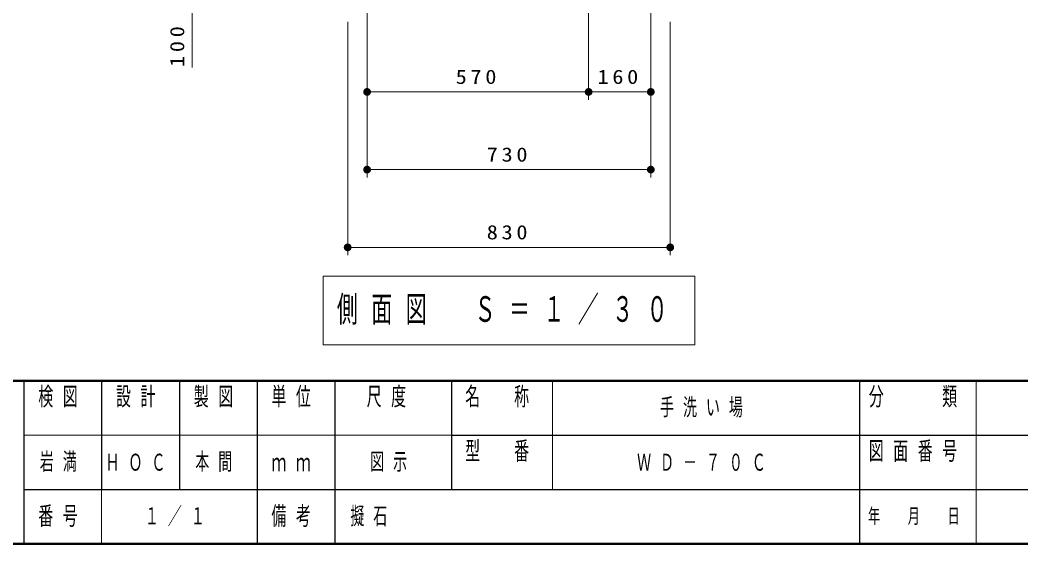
# Model space of a CAD drawing. Units: millimetres on the paper, with parts at other scales. Extents: x -385 to 0, y 0 to 267.
# Drawn here: x -243 to -114.2, y 0 to 67.4 of the extents above; entities that cross this region are included whole.
import ezdxf

# ---------------------------------------------------------------- set-up
doc = ezdxf.new("R2010")
doc.units = ezdxf.units.MM
doc.layers.add('LY_1', color=7, linetype='Continuous', lineweight=13)
doc.layers.add('LY_2', color=7, linetype='Continuous', lineweight=13)
doc.styles.add('ＭＳ ゴシック', font='')
doc.styles.get('ＭＳ ゴシック').set_extended_font_data('MS Gothic')

# ---------------------------------------------------------------- blocks, each defined once
blk = doc.blocks.new('filled_dot')
at = {"color": 0, "linetype": 'Continuous', "lineweight": -2, "const_width": 1.25}
blk.add_lwpolyline([(-0.625, 0, 1), (0.625, 0, 1)], format="xyb", close=True, dxfattribs=at)

msp = doc.modelspace()

# ---------------------------------------------------------------- linework, layer by layer
at = {"layer": 'LY_1'}
for p, q in [((-198.342, 74.659), (-198.342, 57.159)), ((-169.842, 74.659), (-169.842, 57.159)), ((-161.842, 74.659), (-161.842, 57.159)), ((-220.842, 61.314), (-220.842, 73.159)), ((-200.842, 67.159), (-200.842, 37.159)), ((-159.342, 67.159), (-159.342, 37.159)), ((-169.842, 58.159), (-198.342, 58.159)), ((-161.842, 58.159), (-169.842, 58.159)), ((-198.342, 57.159), (-198.342, 47.159)), ((-161.842, 57.159), (-161.842, 47.159)), ((-161.842, 48.159), (-198.342, 48.159)), ((-159.342, 38.159), (-200.842, 38.159)), ((-203.992, 34.437), (-203.992, 25.637)), ((-156.192, 34.437), (-203.992, 34.437)), ((-156.192, 25.637), (-156.192, 34.437)), ((-203.992, 25.637), (-156.192, 25.637))]:
    msp.add_line(p, q, dxfattribs=at)
at = {"layer": 'LY_2', "lineweight": 50}
for p, q in [((-385, 21), (0, 21)), ((-385, 0), (0, 0))]:
    msp.add_line(p, q, dxfattribs=at)
at = {"layer": 'LY_2', "color": 211, "lineweight": 25}
for p, q in [((-242.5, 21), (-242.5, 0)), ((-232.5, 21), (-232.5, 7)), ((-222.5, 21), (-222.5, 7)), ((-212.5, 21), (-212.5, 0)), ((-202.5, 21), (-202.5, 7)), ((-187.5, 21), (-187.5, 7)), ((-135, 21), (-135, 0)), ((-187.5, 14), (-70, 14)), ((-242.5, 7), (0, 7))]:
    msp.add_line(p, q, dxfattribs=at)
at = {"layer": 'LY_2'}
for p, q in [((-174.5, 21), (-174.5, 7)), ((-120, 21), (-120, 0)), ((-242.5, 14), (-187.5, 14)), ((-232.5, 7), (-232.5, 0))]:
    msp.add_line(p, q, dxfattribs=at)
at = {"layer": 'LY_2', "lineweight": 25}
msp.add_line((-202.5, 7), (-202.5, 0), dxfattribs=at)

# ---------------------------------------------------------------- block references
at = {"layer": 'LY_1', "xscale": 0.4, "yscale": 0.4}
for p in [(-198.342, 58.159), (-169.842, 58.159), (-198.342, 48.159), (-200.842, 38.159)]:
    msp.add_blockref('filled_dot', p, dxfattribs=at)
at = {"layer": 'LY_1', "xscale": 0.4, "yscale": 0.4, "rotation": 180}
for p in [(-169.842, 58.159), (-161.842, 58.159), (-161.842, 48.159), (-159.342, 38.159)]:
    msp.add_blockref('filled_dot', p, dxfattribs=at)

# ---------------------------------------------------------------- texts
at = {"layer": 'LY_1', "insert": (-221.842, 64.23), "char_height": 1.833, "attachment_point": 8, "rotation": 90, "style": 'ＭＳ ゴシック'}
msp.add_mtext('\\T1.33;\\W1.15;100', dxfattribs=at)
at = {"layer": 'LY_1', "style": 'ＭＳ ゴシック'}
for s, insert, char_height, attachment_point in [('\\T1.33;\\W1.15;570', (-184.092, 59.159), 1.833, 8), ('\\T1.33;\\W1.15;160', (-165.842, 59.159), 1.833, 8), ('\\T1.33;\\W1.15;730', (-180.092, 49.159), 1.833, 8), ('\\T1.33;\\W1.15;830', (-180.092, 39.159), 1.833, 8), ('\\T1.64;\\W0.6;側面図\u3000Ｓ＝１／３０', (-180.092, 30.037), 3.299, 5), ('\\T1.64;\\W0.6;手洗い場', (-154.75, 17.5), 2.199, 5), ('\\T1.64;\\W0.6;岩満', (-237.5, 10.5), 2.199, 5), ('\\T1.64;\\W0.6;ＨＯＣ', (-232, 10.5), 2.199, 4), ('\\T1.64;\\W0.6;本間', (-217.5, 10.5), 2.199, 5), ('\\T1.64;\\W0.6;図示', (-195, 10.5), 2.199, 5), ('\\T1.64;\\W0.6;ＷＤ－７０Ｃ', (-154.75, 10.5), 2.199, 5), ('\\T1.64;\\W0.6;１／１', (-222.5, 3.5), 2.199, 5), ('\\T1.64;\\W0.6;擬石', (-200.5, 3.5), 2.199, 4)]:
    msp.add_mtext(s, dxfattribs=dict(at, insert=insert, char_height=char_height, attachment_point=attachment_point))
at = {"layer": 'LY_2', "color": 4, "style": 'ＭＳ ゴシック'}
for s, insert, char_height, attachment_point in [('\\T1.64;\\W0.6;検図', (-237.5, 20.167), 2.346, 2), ('\\T1.64;\\W0.6;設計', (-227.5, 20.167), 2.346, 2), ('\\T1.64;\\W0.6;製図', (-217.5, 20.167), 2.346, 2), ('\\T1.64;\\W0.6;単位', (-207.5, 20.167), 2.346, 2), ('\\T1.64;\\W0.6;尺度', (-195.25, 20.167), 2.346, 2), ('\\T1.64;\\W0.6;名\u3000称', (-181, 20.167), 2.346, 2), ('\\T1.64;\\W0.6;分\u3000\u3000類', (-127.5, 20.167), 2.346, 2), ('\\T1.64;\\W0.6;型\u3000番', (-181, 13.167), 2.346, 2), ('\\T1.64;\\W0.6;図面番号', (-127.5, 13.167), 2.346, 2), ('\\T1.64;\\W0.6;ｍｍ', (-207.5, 10.5), 2.346, 5), ('\\T1.64;\\W0.6;番号', (-237.5, 3.5), 2.346, 5), ('\\T1.64;\\W0.6;備考', (-207.5, 3.5), 2.346, 5), ('\\T1.64;\\W0.6;年\u3000月\u3000日', (-127.5, 3.5), 1.906, 5)]:
    msp.add_mtext(s, dxfattribs=dict(at, insert=insert, char_height=char_height, attachment_point=attachment_point))

doc.saveas('drawing.dxf')
